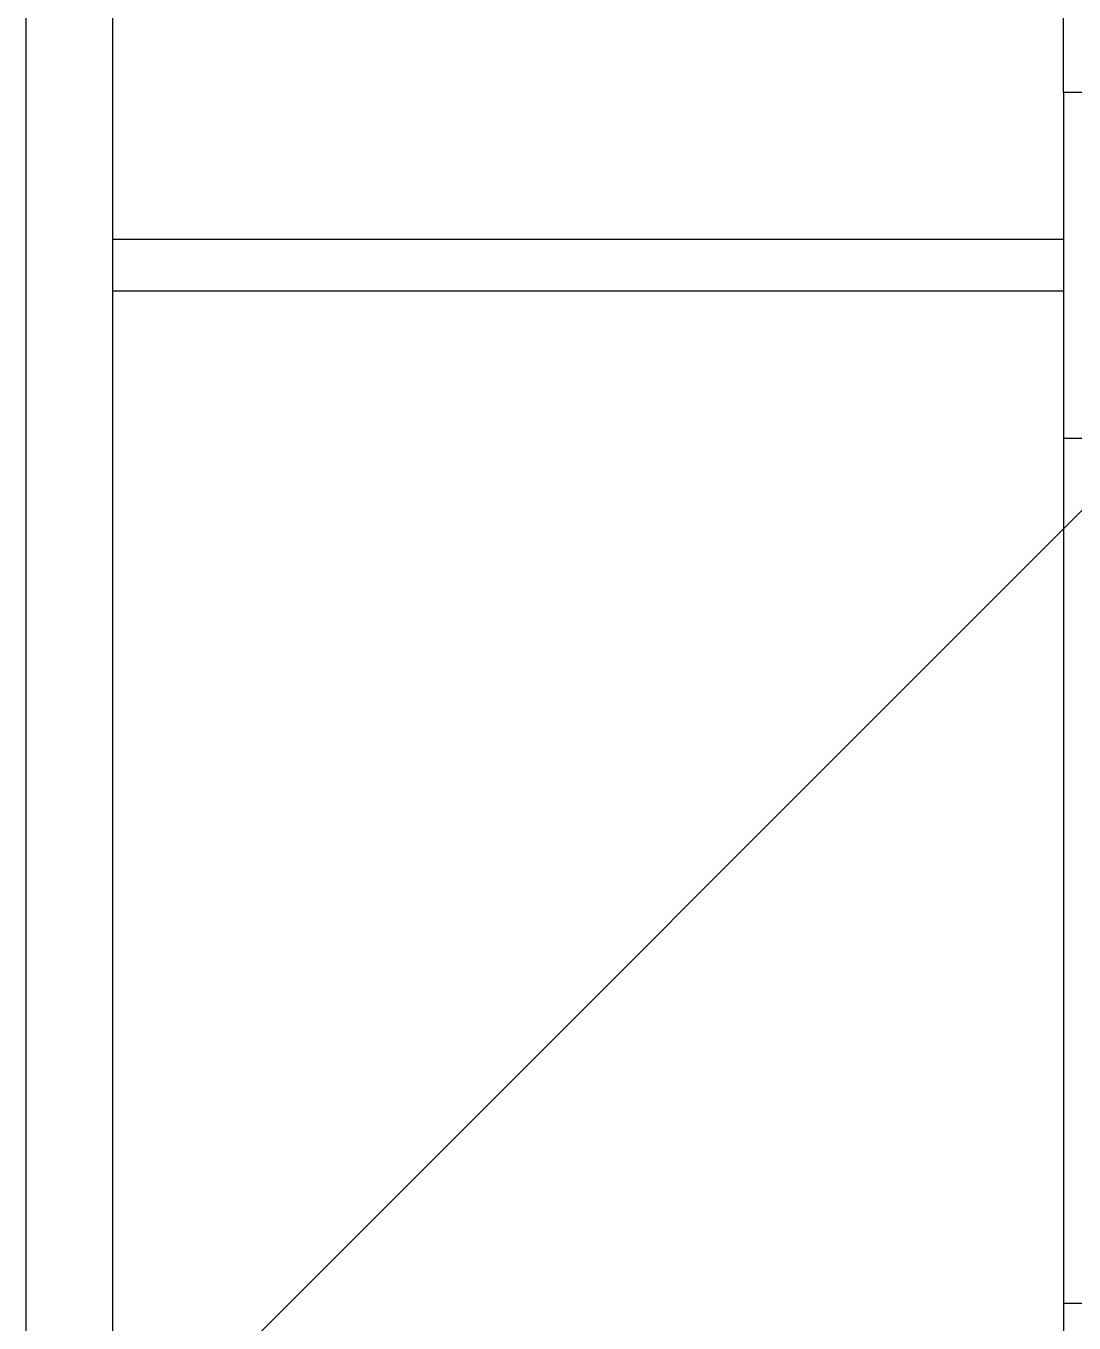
# Model space of a CAD drawing. Header units: millimetres. Extents: x 732 to 1037, y 127 to 299.
# Drawn here: x 733.633 to 734.239, y 288.128 to 288.878 of the extents above; entities that cross this region are included whole.
import ezdxf

# ---------------------------------------------------------------- set-up
doc = ezdxf.new("R2010")
doc.units = ezdxf.units.MM
doc.layers.add('I-ARQ', color=8, linetype='Continuous')

# ---------------------------------------------------------------- blocks, each defined once
blk = doc.blocks.new('A$C4CA24491')
at = {"color": 2}
blk.add_lwpolyline([(12.75, 19.15027), (0, 19.15027), (0, 0.00027), (12.75, 0.00027)], close=True, dxfattribs=at)
at = {"layer": 'I-ARQ', "color": 2}
blk.add_line((0, 13.66048), (5.38504, 19.04552), dxfattribs=at)

msp = doc.modelspace()

# ---------------------------------------------------------------- linework, layer by layer
at = {"layer": 'I-ARQ'}
for p, q in [((733.63258, 293.47753), (733.63258, 274.32753)), ((733.63258, 293.47753), (733.63258, 274.32753)), ((733.63258, 293.47753), (733.63258, 274.32753)), ((733.68258, 293.47753), (733.68258, 274.32753)), ((733.68258, 293.47753), (733.68258, 274.32753)), ((733.68258, 293.47753), (733.68258, 274.32753)), ((734.23258, 288.84003), (734.23258, 293.27753)), ((734.43258, 288.84003), (734.23258, 288.84003)), ((734.23258, 288.84003), (734.23258, 288.64003)), ((734.23258, 288.75503), (733.68258, 288.75503)), ((734.23258, 288.75503), (733.68258, 288.75503)), ((734.23258, 288.75503), (733.68258, 288.75503)), ((734.23258, 288.72503), (733.68258, 288.72503)), ((734.23258, 288.72503), (733.68258, 288.72503)), ((734.23258, 288.72503), (733.68258, 288.72503)), ((734.23258, 288.64003), (734.23258, 284.00253)), ((734.23258, 288.64003), (734.23258, 287.97253)), ((734.23258, 288.64003), (734.43258, 288.64003)), ((734.23258, 288.14003), (734.38258, 288.14003))]:
    msp.add_line(p, q, dxfattribs=at)

# ---------------------------------------------------------------- block references
msp.add_blockref('A$C4CA24491', (733.63258, 274.32726))

doc.saveas('drawing.dxf')
